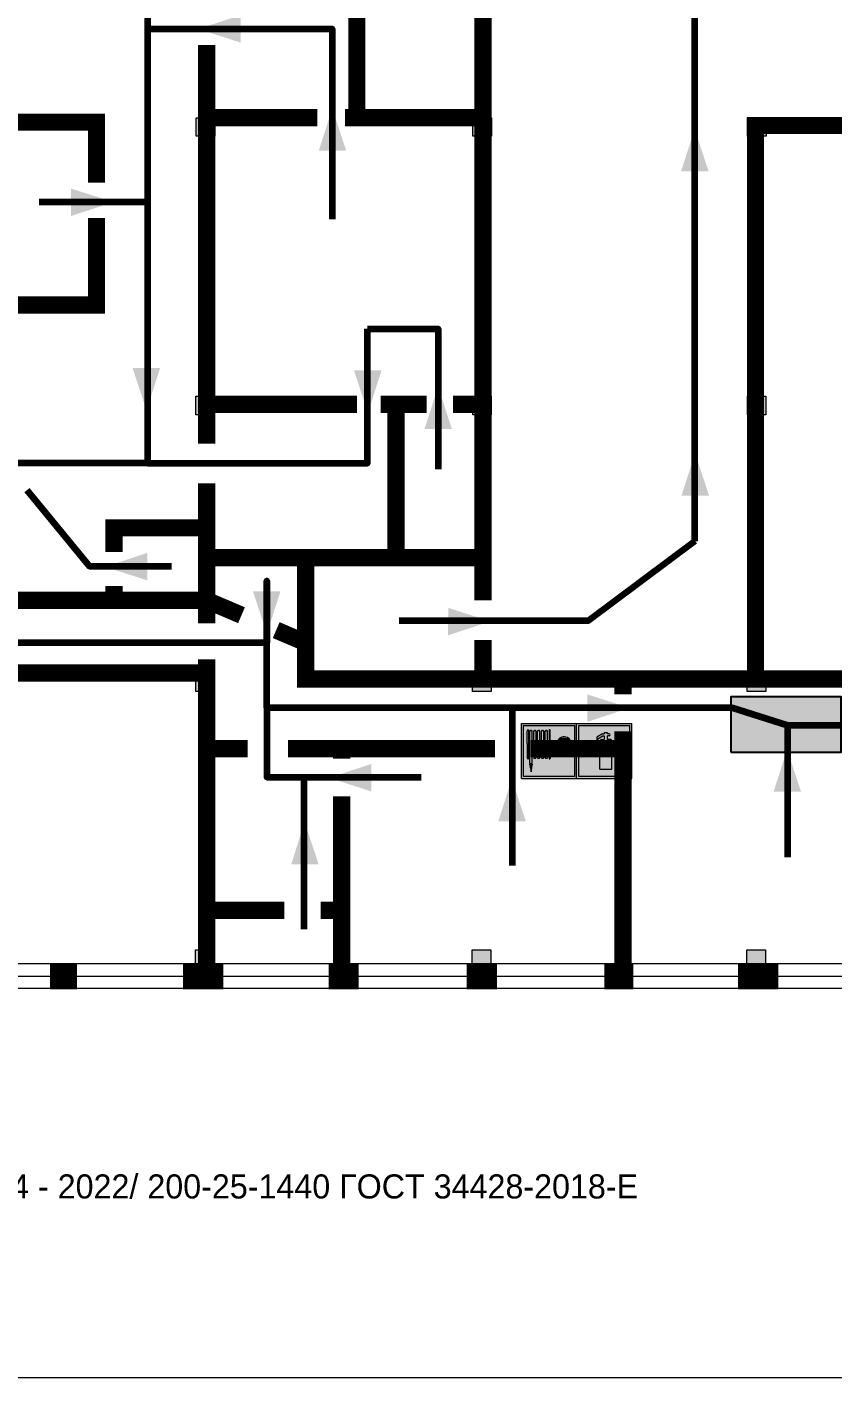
# Model space of a CAD drawing. Header units: millimetres. Extents: x 13810 to 67229, y 12374 to 21950.
# Drawn here: x 24942 to 25035.6, y 13754.6 to 13911.4 of the extents above; entities that cross this region are included whole.
import ezdxf

# ---------------------------------------------------------------- set-up
doc = ezdxf.new("R2010")
doc.units = ezdxf.units.MM
doc.layers.add('План_Штампы', color=7, linetype='Continuous')
doc.styles.add('обычный', font='arial.ttf')

# ---------------------------------------------------------------- blocks, each defined once
blk = doc.blocks.new('A$C32E8229D')
at = {"true_color": 0xffffff}
blk.add_hatch(color=7, dxfattribs=at).paths.add_polyline_path([(0, 0), (0, -8), (16, -8), (16, 0)])
h = blk.add_hatch(color=126)
h.paths.add_polyline_path([(0.2, -0.2), (15.8, -0.2), (15.8, -7.8), (0.2, -7.8)])
h.paths.add_polyline_path([(13.49, -2.05), (12.08, -2.05), (11.37, -2.63, 0.162397), (11.29, -2.84), (11.29, -3.63), (10.35, -3.63), (10.35, -4.05), (11.68, -4.05), (11.68, -3.48), (12.26, -4.28), (11.29, -5.1), (11.29, -6.78), (11.85, -6.78), (11.85, -5.44), (12.8, -4.64), (12.8, -5.94), (14.46, -5.94), (14.46, -5.39), (13.45, -5.39), (13.45, -3.97), (12.46, -2.59), (13.15, -2.59), (13.69, -3.34), (14.18, -3)], flags=16)
h.paths.add_polyline_path([(10.74, -1.82, 1), (11.8, -1.82, 1)], flags=16)
h.paths.add_polyline_path([(9.39, -3.59), (5.99, -3.59), (6.56, -3.03), (5.91, -3.03), (5.1, -3.83), (5.91, -4.64), (6.56, -4.64), (5.99, -4.09), (9.39, -4.09)], flags=16)
h.paths.add_polyline_path([(4.29, -1.08), (1.72, -1.08), (1.72, -6.6), (4.29, -6.6)], flags=16)
at = {"color": 126}
blk.add_lwpolyline([(16, -8), (0, -8), (0, 0), (16, 0)], close=True, dxfattribs=at)
blk = doc.blocks.new('A$C37112FD5')
at = {"true_color": 0xf5f5ff}
h = blk.add_hatch(color=7, dxfattribs=at)
h.dxf.hatch_style = 1
h.paths.add_polyline_path([(12.8, -7.4), (0, -7.4), (0, -20.2), (12.8, -20.2)])
h.paths.add_polyline_path([(12.29, -7.91), (12.29, -19.69), (0.51, -19.69), (0.51, -7.91)], flags=16)
h.paths.add_polyline_path([(4.98, -9.04, -0.42597), (5.17, -9.22), (5.17, -12.25), (5.17, -15.29, -0.432244), (4.98, -15.47), (4.83, -15.47, -0.42597), (4.64, -15.29), (4.64, -12.25), (4.64, -9.22, -0.432244), (4.83, -9.04)], flags=0)
h.paths.add_polyline_path([(4.28, -9.22), (4.28, -12.25), (4.28, -15.29, -0.432244), (4.09, -15.47), (3.94, -15.47, -0.42597), (3.75, -15.29), (3.75, -12.25), (3.75, -9.22, -0.432244), (3.94, -9.04), (4.09, -9.04, -0.42597)], flags=0)
h.paths.add_polyline_path([(5.72, -9.04), (5.87, -9.04, -0.42597), (6.06, -9.22), (6.06, -12.25), (6.06, -15.29, -0.432244), (5.87, -15.47), (5.72, -15.47, -0.42597), (5.53, -15.29), (5.53, -12.25), (5.53, -9.22, -0.432244)], flags=0)
h.paths.add_polyline_path([(6.42, -8.9), (6.5, -8.9, -0.42597), (6.69, -9.08), (6.69, -12.03), (8.21, -12.03, -15.824349), (8.21, -12.47), (6.69, -12.47), (6.69, -15.42, -0.432244), (6.5, -15.6), (6.42, -15.6)], flags=0)
h.paths.add_polyline_path([(3.39, -9.22), (3.39, -12.25), (3.39, -15.29, -0.432244), (3.2, -15.47), (3.05, -15.47, -0.42597), (2.85, -15.29), (2.85, -12.25), (2.85, -9.22, -0.432244), (3.05, -9.04), (3.2, -9.04, -0.42597)], flags=0)
h.paths.add_polyline_path([(2.5, -9.22), (2.5, -16.71), (1.96, -16.71), (1.96, -9.22, -0.432244), (2.15, -9.04), (2.31, -9.04, -0.42597)], flags=0)
h.paths.add_polyline_path([(1.61, -8.9), (1.61, -15.6), (1.57, -15.6, -0.42597), (1.37, -15.42), (1.37, -12.03), (1.37, -9.09, -0.432244), (1.57, -8.9)], flags=0)
h.paths.add_polyline_path([(9.76, -10.81), (9.76, -12.03), (8.49, -12.03, -0.336371)], flags=0)
h.paths.add_polyline_path([(8.49, -12.47), (9.76, -12.47), (9.76, -13.7, -0.336371)], flags=0)
h.paths.add_polyline_path([(10.11, -10.81, -0.336371), (11.38, -12.03), (10.11, -12.03)], flags=0)
h.paths.add_polyline_path([(10.11, -12.47), (11.38, -12.47, -0.336371), (10.11, -13.7)], flags=0)
h.paths.add_polyline_path([(2.5, -16.84), (2.5, -17.05), (1.97, -17.05), (1.97, -16.84)], flags=0)
h.paths.add_polyline_path([(2.5, -17.24, -0.033778), (2.24, -18.6, -0.033778), (1.97, -17.24)], flags=0)
h = blk.add_hatch(color=242)
h.dxf.hatch_style = 1
h.paths.add_polyline_path([(12.29, -7.91), (0.51, -7.91), (0.51, -19.69), (12.29, -19.69)])
h.paths.add_polyline_path([(6.42, -15.6), (6.42, -8.9), (6.5, -8.9, -0.42597), (6.69, -9.08), (6.69, -12.03), (8.21, -12.03, -15.824349), (8.21, -12.47), (6.69, -12.47), (6.69, -15.42, -0.432244), (6.5, -15.6)], flags=16)
h.paths.add_polyline_path([(5.87, -15.47), (5.72, -15.47, -0.42597), (5.53, -15.29), (5.53, -12.25), (5.53, -9.22, -0.432244), (5.72, -9.04), (5.87, -9.04, -0.42597), (6.06, -9.22), (6.06, -12.25), (6.06, -15.29, -0.432244)], flags=16)
h.paths.add_polyline_path([(4.98, -15.47), (4.83, -15.47, -0.42597), (4.64, -15.29), (4.64, -12.25), (4.64, -9.22, -0.432244), (4.83, -9.04), (4.98, -9.04, -0.42597), (5.17, -9.22), (5.17, -12.25), (5.17, -15.29, -0.432244)], flags=16)
h.paths.add_polyline_path([(4.09, -15.47), (3.94, -15.47, -0.42597), (3.75, -15.29), (3.75, -12.25), (3.75, -9.22, -0.432244), (3.94, -9.04), (4.09, -9.04, -0.42597), (4.28, -9.22), (4.28, -12.25), (4.28, -15.29, -0.432244)], flags=16)
h.paths.add_polyline_path([(3.2, -15.47), (3.05, -15.47, -0.42597), (2.85, -15.29), (2.85, -12.25), (2.85, -9.22, -0.432244), (3.05, -9.04), (3.2, -9.04, -0.42597), (3.39, -9.22), (3.39, -12.25), (3.39, -15.29, -0.432244)], flags=16)
h.paths.add_polyline_path([(2.5, -17.05), (1.97, -17.05), (1.97, -16.84), (2.5, -16.84)], flags=16)
h.paths.add_polyline_path([(2.5, -17.24, -0.033778), (2.24, -18.6, -0.033778), (1.97, -17.24)], flags=16)
h.paths.add_polyline_path([(2.5, -16.71), (1.96, -16.71), (1.96, -9.22, -0.432244), (2.15, -9.04), (2.31, -9.04, -0.42597), (2.5, -9.22)], flags=16)
h.paths.add_polyline_path([(1.61, -15.6), (1.57, -15.6, -0.42597), (1.37, -15.42), (1.37, -12.03), (1.37, -9.09, -0.432244), (1.57, -8.9), (1.61, -8.9)], flags=16)
h.paths.add_polyline_path([(8.49, -12.47), (9.76, -12.47), (9.76, -13.7, -0.336371)], flags=0)
h.paths.add_polyline_path([(10.11, -13.7), (10.11, -12.47), (11.38, -12.47, -0.336371)], flags=0)
h.paths.add_polyline_path([(8.49, -12.03, -0.336371), (9.76, -10.81), (9.76, -12.03)], flags=0)
h.paths.add_polyline_path([(10.11, -12.03), (10.11, -10.81, -0.336371), (11.38, -12.03)], flags=0)
h = blk.add_hatch(color=7, dxfattribs=at)
h.dxf.hatch_style = 1
h.paths.add_polyline_path([(1.61, -8.9), (1.57, -8.9, 0.432244), (1.37, -9.09), (1.37, -12.03), (1.37, -15.42, 0.42597), (1.57, -15.6), (1.61, -15.6)])
h.paths.add_polyline_path([(2.5, -9.22, 0.42597), (2.31, -9.04), (2.15, -9.04, 0.432244), (1.96, -9.22), (1.96, -16.71), (2.5, -16.71)])
h.paths.add_polyline_path([(2.5, -16.84), (1.97, -16.84), (1.97, -17.05), (2.5, -17.05)])
h.paths.add_polyline_path([(2.5, -17.24), (1.97, -17.24, 0.033778), (2.24, -18.6, 0.033778)])
h.paths.add_polyline_path([(3.39, -12.25), (3.39, -9.22, 0.42597), (3.2, -9.04), (3.05, -9.04, 0.432244), (2.85, -9.22), (2.85, -12.25), (2.85, -15.29, 0.42597), (3.05, -15.47), (3.2, -15.47, 0.432244), (3.39, -15.29)])
h.paths.add_polyline_path([(4.28, -12.25), (4.28, -9.22, 0.42597), (4.09, -9.04), (3.94, -9.04, 0.432244), (3.75, -9.22), (3.75, -12.25), (3.75, -15.29, 0.42597), (3.94, -15.47), (4.09, -15.47, 0.432244), (4.28, -15.29)])
h.paths.add_polyline_path([(5.17, -12.25), (5.17, -9.22, 0.42597), (4.98, -9.04), (4.83, -9.04, 0.432244), (4.64, -9.22), (4.64, -12.25), (4.64, -15.29, 0.42597), (4.83, -15.47), (4.98, -15.47, 0.432244), (5.17, -15.29)])
h.paths.add_polyline_path([(6.06, -12.25), (6.06, -9.22, 0.42597), (5.87, -9.04), (5.72, -9.04, 0.432244), (5.53, -9.22), (5.53, -12.25), (5.53, -15.29, 0.42597), (5.72, -15.47), (5.87, -15.47, 0.432244), (6.06, -15.29)])
h.paths.add_polyline_path([(6.69, -12.47), (8.21, -12.47, 15.824349), (8.21, -12.03), (6.69, -12.03), (6.69, -9.08, 0.42597), (6.5, -8.9), (6.42, -8.9), (6.42, -15.6), (6.5, -15.6, 0.432244), (6.69, -15.42)])
h.paths.add_polyline_path([(8.49, -12.47), (9.76, -12.47), (9.76, -13.7, -0.336371)], flags=16)
h.paths.add_polyline_path([(8.49, -12.03, -0.336371), (9.76, -10.81), (9.76, -12.03)], flags=16)
h.paths.add_polyline_path([(10.11, -12.47), (11.38, -12.47, -0.336371), (10.11, -13.7)], flags=16)
h.paths.add_polyline_path([(10.11, -12.03), (10.11, -10.81, -0.336371), (11.38, -12.03)], flags=16)
h = blk.add_hatch(color=242)
h.dxf.hatch_style = 1
h.paths.add_polyline_path([(9.76, -10.81, 0.336371), (8.49, -12.03), (9.76, -12.03)])
h.paths.add_polyline_path([(10.11, -10.81), (10.11, -12.03), (11.38, -12.03, 0.336371)])
h.paths.add_polyline_path([(11.38, -12.47), (10.11, -12.47), (10.11, -13.7, 0.336371)])
h.paths.add_polyline_path([(9.76, -12.47), (8.49, -12.47, 0.336371), (9.76, -13.7)])
at = {"color": 242, "lineweight": 5}
for p, q in [((0, -20.2), (0, -7.4)), ((0, -7.4), (12.8, -7.4)), ((1.37, -12.03), (1.37, -9.08)), ((1.57, -8.9), (1.61, -8.9)), ((1.61, -8.9), (1.61, -15.6)), ((1.96, -16.71), (1.96, -9.22)), ((2.15, -9.04), (2.31, -9.04)), ((2.5, -16.71), (2.5, -9.22)), ((2.85, -12.25), (2.85, -9.22)), ((3.05, -9.04), (3.2, -9.04)), ((3.39, -12.25), (3.39, -9.22)), ((3.75, -12.25), (3.75, -9.22)), ((3.94, -9.04), (4.09, -9.04)), ((4.28, -12.25), (4.28, -9.22)), ((4.64, -12.25), (4.64, -9.22)), ((4.83, -9.04), (4.98, -9.04)), ((5.17, -12.25), (5.17, -9.22)), ((5.53, -12.25), (5.53, -9.22)), ((5.72, -9.04), (5.87, -9.04)), ((6.06, -12.25), (6.06, -9.22)), ((6.42, -8.9), (6.42, -15.6)), ((6.5, -8.9), (6.42, -8.9)), ((6.69, -12.03), (6.69, -9.08)), ((12.8, -20.2), (12.8, -7.4)), ((1.37, -12.03), (1.37, -15.42)), ((2.85, -12.25), (2.85, -15.29)), ((3.39, -12.25), (3.39, -15.29)), ((3.75, -12.25), (3.75, -15.29)), ((4.28, -12.25), (4.28, -15.29)), ((4.64, -12.25), (4.64, -15.29)), ((5.17, -12.25), (5.17, -15.29)), ((5.53, -12.25), (5.53, -15.29)), ((6.06, -12.25), (6.06, -15.29)), ((8.21, -12.03), (6.69, -12.03)), ((8.21, -12.47), (6.69, -12.47)), ((6.69, -12.47), (6.69, -15.42)), ((9.76, -12.03), (8.49, -12.03)), ((9.76, -12.47), (8.49, -12.47)), ((9.76, -10.81), (9.76, -12.03)), ((9.76, -12.47), (9.76, -13.7)), ((10.11, -10.81), (10.11, -12.03)), ((11.38, -12.03), (10.11, -12.03)), ((11.38, -12.47), (10.11, -12.47)), ((10.11, -12.47), (10.11, -13.7)), ((1.57, -15.6), (1.61, -15.6)), ((3.05, -15.47), (3.2, -15.47)), ((3.94, -15.47), (4.09, -15.47)), ((4.83, -15.47), (4.98, -15.47)), ((5.72, -15.47), (5.87, -15.47)), ((6.42, -15.6), (6.5, -15.6)), ((1.96, -16.71), (2.5, -16.71)), ((1.97, -16.84), (2.5, -16.84)), ((1.97, -17.05), (1.97, -16.84)), ((2.5, -17.05), (1.97, -17.05)), ((1.97, -17.24), (2.5, -17.24)), ((2.5, -16.84), (2.5, -17.05)), ((0, -20.2), (12.8, -20.2))]:
    blk.add_line(p, q, dxfattribs=at)
blk.add_lwpolyline([(0.51, -7.91), (12.29, -7.91), (12.29, -19.69), (0.51, -19.69)], close=True, dxfattribs=at)
for centre, radius, start, end in [((1.56, -9.09), 0.182, 87.1027, 180.6071), ((2.15, -9.22), 0.182, 87.1027, 180.6071), ((2.32, -9.22), 0.182, 359.3929, 92.8973), ((3.04, -9.22), 0.182, 87.1027, 180.6071), ((3.21, -9.22), 0.182, 359.3929, 92.8973), ((3.93, -9.22), 0.182, 87.1027, 180.6071), ((4.1, -9.22), 0.182, 359.3929, 92.8973), ((4.82, -9.22), 0.182, 87.1027, 180.6071), ((4.99, -9.22), 0.182, 359.3929, 92.8973), ((5.71, -9.22), 0.182, 87.1027, 180.6071), ((5.88, -9.22), 0.182, 359.3929, 92.8973), ((6.51, -9.09), 0.182, 359.3929, 92.8973), ((9.93, -12.25), 1.74, 187.2319, 172.7681), ((9.93, -12.25), 1.46, 96.9927, 171.3585), ((9.93, -12.25), 1.46, 188.6415, 263.0073), ((9.93, -12.25), 1.46, 8.6415, 83.0073), ((9.93, -12.25), 1.46, 276.9927, 351.3585), ((1.56, -15.42), 0.182, 179.3929, 272.8973), ((3.04, -15.29), 0.182, 179.3929, 272.8973), ((3.21, -15.29), 0.182, 267.1027, 0.6071), ((3.93, -15.29), 0.182, 179.3929, 272.8973), ((4.1, -15.29), 0.182, 267.1027, 0.6071), ((4.82, -15.29), 0.182, 179.3929, 272.8973), ((4.99, -15.29), 0.182, 267.1027, 0.6071), ((5.71, -15.29), 0.182, 179.3929, 272.8973), ((5.88, -15.29), 0.182, 267.1027, 0.6071), ((6.51, -15.42), 0.182, 267.1027, 0.6071), ((12.17, -15.98), 10.27, 187.041, 194.7793), ((-7.7, -15.98), 10.27, 345.2207, 352.959)]:
    blk.add_arc(centre, radius, start, end, dxfattribs=at)
blk = doc.blocks.new('A$C3AD82952')
at = {"true_color": 0xf5f5ff}
h = blk.add_hatch(color=7, dxfattribs=at)
h.dxf.hatch_style = 1
h.paths.add_polyline_path([(8.21, 8.73, 0.414214), (7.89, 9.05), (7.22, 9.05), (7.22, 9.92), (7.59, 9.92, 1), (7.57, 10.36), (7.22, 10.36), (7.22, 10.6), (6.43, 10.6), (6.43, 10.36), (6.01, 10.36), (4.74, 9.59), (4.74, 8.69), (4.98, 8.73), (4.98, 9.26), (6.12, 9.91), (6.43, 9.91), (6.43, 9.05), (5.76, 9.05, 0.414214), (5.44, 8.73), (5.44, 2.2), (8.21, 2.2)], flags=0)
h.paths.add_polyline_path([(12.8, 12.8), (0, 12.8), (0, 0), (12.8, 0)])
h.paths.add_polyline_path([(0.51, 12.29), (12.29, 12.29), (12.29, 0.51), (0.51, 0.51)], flags=16)
h.paths.add_polyline_path([(4.74, 9.59), (6.01, 10.36), (6.43, 10.36), (6.43, 10.6), (7.22, 10.6), (7.22, 10.36), (7.59, 10.36, -0.94586), (7.59, 9.92), (7.22, 9.92), (7.22, 9.05), (7.89, 9.05, -0.414214), (8.21, 8.73), (8.21, 2.2), (5.44, 2.2), (5.44, 8.73, -0.414214), (5.76, 9.05), (6.43, 9.05), (6.43, 9.91), (6.12, 9.91), (4.98, 9.26), (4.98, 8.73), (4.74, 8.69)], flags=0)
h = blk.add_hatch(color=242)
h.dxf.hatch_style = 1
h.paths.add_polyline_path([(12.29, 12.29), (0.51, 12.29), (0.51, 0.51), (12.29, 0.51)])
h.paths.add_polyline_path([(4.74, 8.69), (4.74, 9.59), (6.01, 10.36), (6.43, 10.36), (6.43, 10.6), (7.22, 10.6), (7.22, 10.36), (7.59, 10.36, -0.94586), (7.59, 9.92), (7.22, 9.92), (7.22, 9.05), (7.89, 9.05, -0.414214), (8.21, 8.73), (8.21, 2.2), (5.44, 2.2), (5.44, 8.73, -0.414214), (5.76, 9.05), (6.43, 9.05), (6.43, 9.91), (6.12, 9.91), (4.98, 9.26), (4.98, 8.73)], flags=16)
h = blk.add_hatch(color=7, dxfattribs=at)
h.dxf.hatch_style = 1
h.paths.add_polyline_path([(8.21, 8.73, 0.414214), (7.89, 9.05), (7.22, 9.05), (7.22, 9.92), (7.59, 9.92, 1), (7.57, 10.36), (7.22, 10.36), (7.22, 10.6), (6.43, 10.6), (6.43, 10.36), (6.01, 10.36), (4.74, 9.59), (4.74, 8.69), (4.98, 8.73), (4.98, 9.26), (6.12, 9.91), (6.43, 9.91), (6.43, 9.05), (5.76, 9.05, 0.414214), (5.44, 8.73), (5.44, 2.2), (8.21, 2.2)])
at = {"color": 242, "lineweight": 5}
for p, q in [((0, 0), (0, 12.8)), ((0, 12.8), (12.8, 12.8)), ((12.8, 0), (12.8, 12.8)), ((6.01, 10.36), (4.74, 9.59)), ((4.74, 9.59), (4.74, 8.69)), ((4.98, 9.26), (6.12, 9.91)), ((6.01, 10.36), (6.43, 10.36)), ((6.12, 9.91), (6.43, 9.91)), ((7.22, 10.6), (6.43, 10.6)), ((6.43, 10.6), (6.43, 10.36)), ((6.43, 9.91), (6.43, 9.05)), ((7.22, 10.36), (7.22, 10.6)), ((7.59, 10.36), (7.22, 10.36)), ((7.22, 9.05), (7.22, 9.92)), ((7.59, 9.92), (7.22, 9.92)), ((4.74, 8.69), (4.98, 8.73)), ((4.98, 8.73), (4.98, 9.26)), ((5.44, 2.2), (5.44, 8.73)), ((5.76, 9.05), (6.43, 9.05)), ((7.89, 9.05), (7.22, 9.05)), ((8.21, 2.2), (8.21, 8.73)), ((0, 0), (12.8, 0)), ((5.44, 2.2), (8.21, 2.2))]:
    blk.add_line(p, q, dxfattribs=at)
blk.add_lwpolyline([(0.51, 12.29), (12.29, 12.29), (12.29, 0.51), (0.51, 0.51)], close=True, dxfattribs=at)
for centre, radius, start, end in [((7.58, 10.14), 0.223, 273.1875, 86.8125), ((5.76, 8.73), 0.32, 90, 180), ((7.89, 8.73), 0.32, 0, 90)]:
    blk.add_arc(centre, radius, start, end, dxfattribs=at)

msp = doc.modelspace()

# ---------------------------------------------------------------- hatches: boundary and pattern name
at = {"lineweight": 0}
h = msp.add_hatch(color=256, dxfattribs=at)
h.dxf.hatch_style = 1
h.paths.add_polyline_path([(24961.66, 13898.68), (24963.82, 13898.68), (24963.82, 13900.84), (24961.66, 13900.84)])
h = msp.add_hatch(color=256, dxfattribs=at)
h.dxf.hatch_style = 1
h.paths.add_polyline_path([(24993.79, 13898.68), (24995.95, 13898.68), (24995.95, 13900.84), (24993.79, 13900.84)])
h = msp.add_hatch(color=256, dxfattribs=at)
h.dxf.hatch_style = 1
h.paths.add_polyline_path([(25025.67, 13898.68), (25027.83, 13898.68), (25027.83, 13900.84), (25025.67, 13900.84)])
h = msp.add_hatch(color=256, dxfattribs=at)
h.dxf.hatch_style = 1
h.paths.add_polyline_path([(24961.63, 13866.36), (24963.79, 13866.36), (24963.79, 13868.52), (24961.63, 13868.52)])
h = msp.add_hatch(color=256, dxfattribs=at)
h.dxf.hatch_style = 1
h.paths.add_polyline_path([(24993.76, 13866.36), (24995.92, 13866.36), (24995.92, 13868.52), (24993.76, 13868.52)])
h = msp.add_hatch(color=256, dxfattribs=at)
h.dxf.hatch_style = 1
h.paths.add_polyline_path([(25025.65, 13866.36), (25027.8, 13866.36), (25027.8, 13868.52), (25025.65, 13868.52)])
h = msp.add_hatch(color=256, dxfattribs=at)
h.dxf.hatch_style = 1
h.paths.add_polyline_path([(24961.62, 13834.25), (24963.78, 13834.25), (24963.78, 13836.4), (24961.62, 13836.4)])
h = msp.add_hatch(color=256, dxfattribs=at)
h.dxf.hatch_style = 1
h.paths.add_polyline_path([(24993.75, 13834.25), (24995.91, 13834.25), (24995.91, 13836.4), (24993.75, 13836.4)])
h = msp.add_hatch(color=256, dxfattribs=at)
h.dxf.hatch_style = 1
h.paths.add_polyline_path([(25025.64, 13834.25), (25027.8, 13834.25), (25027.8, 13836.4), (25025.64, 13836.4)])
h = msp.add_hatch(color=256, dxfattribs=at)
h.dxf.hatch_style = 1
h.paths.add_polyline_path([(24961.58, 13802.14), (24963.74, 13802.14), (24963.74, 13804.29), (24961.58, 13804.29)])
h = msp.add_hatch(color=256, dxfattribs=at)
h.dxf.hatch_style = 1
h.paths.add_polyline_path([(24993.71, 13802.14), (24995.87, 13802.14), (24995.87, 13804.29), (24993.71, 13804.29)])
h = msp.add_hatch(color=256, dxfattribs=at)
h.dxf.hatch_style = 1
h.paths.add_polyline_path([(25025.6, 13802.14), (25027.75, 13802.14), (25027.75, 13804.29), (25025.6, 13804.29)])

# ---------------------------------------------------------------- linework, layer by layer
at = {"color": 126, "lineweight": 0, "true_color": 0x008754}
msp.add_lwpolyline([(24824.83, 14149.6), (25424.83, 14149.6), (25424.83, 13754.6), (24824.83, 13754.6)], close=True, dxfattribs=at)
at = {"color": 126, "lineweight": 100, "true_color": 0x008754}
for points in [[(25007.16, 13927.78), (25004.39, 13927.78), (24956, 13927.78), (24956, 13911.17), (24977.43, 13911.17), (24977.43, 13889.06)], [(25139.68, 13899.58), (25139.68, 13903.34), (25129.84, 13903.34), (25129.84, 13928.07), (25150.31, 13928.07), (25071.12, 13928.07), (25071.12, 13830.32), (25083.66, 13830.32), (25030.33, 13830.32), (25023.85, 13832.37), (24969.85, 13832.37), (24969.85, 13824.32), (24987.77, 13824.32)], [(25019.56, 13851.69), (25019.56, 13851.69), (25019.56, 13915.69), (25041.06, 13915.69), (25041.06, 13884.69)], [(24956, 13911.17), (24956, 13860.75), (24981.54, 13860.75), (24981.54, 13876.34)], [(24956, 13891.05), (24943.43, 13891.05)], [(24981.54, 13876.34), (24989.74, 13876.34), (24989.74, 13860.04)], [(24969.85, 13832.37), (24969.85, 13847.11), (24969.85, 13839.91), (24878.01, 13839.91), (24878.01, 13873.94), (24870.85, 13873.94)], [(24956, 13860.75), (24878.01, 13860.75)], [(24958.8, 13848.76), (24949.33, 13848.76), (24942.05, 13857.61)], [(25019.56, 13851.69), (25007.16, 13842.44), (24985.21, 13842.44)], [(24985.21, 13842.44), (24985.21, 13842.44)], [(24998.33, 13832.37), (24998.33, 13814.06)], [(25030.33, 13830.32), (25030.33, 13815.02)], [(24974.21, 13806.69), (24974.21, 13824.32)]]:
    msp.add_lwpolyline(points, dxfattribs=at)
at = {"lineweight": 0}
for points, const_width in [([(24994.96, 13849.78), (24994.96, 13925.38)], 2), ([(24980.31, 13900.84), (24980.31, 13922.74), (24962.88, 13922.74)], 2), ([(24962.88, 13863), (24962.88, 13909.28)], 2), ([(24950.09, 13889.2), (24950.09, 13879.11), (24938.12, 13879.11), (24938.12, 13900.32), (24950.09, 13900.32), (24950.09, 13893.32)], 2), ([(24962.88, 13900.84), (24975.71, 13900.84)], 2), ([(24978.95, 13900.84), (24994.96, 13900.84)], 2), ([(25026.6, 13836), (25026.6, 13899.94), (25039.06, 13899.94)], 2), ([(24965.23, 13867.57), (24963.04, 13867.57)], 2), ([(24980.33, 13867.57), (24964.28, 13867.57)], 2), ([(24988.4, 13867.57), (24983.09, 13867.57)], 2), ([(24984.87, 13867.57), (24984.87, 13849.78)], 2), ([(24994.96, 13867.57), (24991.47, 13867.57)], 2), ([(24962.88, 13849.78), (24962.88, 13858.41)], 2), ([(24952.11, 13850.44), (24952.11, 13853.25), (24962.88, 13853.25)], 2), ([(24988.51, 13835.7), (24974.37, 13835.7), (24974.37, 13849.78), (24962.88, 13849.78), (24962.88, 13842.15)], 2), ([(24974.37, 13849.78), (24994.96, 13849.78), (24994.96, 13844.82)], 2), ([(24952.11, 13844.83), (24952.11, 13846.51)], 2), ([(24962.88, 13844.83), (24898.64, 13844.83)], 2), ([(24966.92, 13843.11), (24962.88, 13844.83)], 2), ([(24974.37, 13839.92), (24970.95, 13841.38)], 2), ([(24994.96, 13840.25), (24994.96, 13835.9)], 2), ([(24962.88, 13838), (24962.88, 13801.02)], 2), ([(24962.88, 13836.4), (24938.21, 13836.4)], 2), ([(25069.34, 13835.7), (24987.17, 13835.7)], 2), ([(25011.22, 13835.7), (25011.22, 13833.94)], 2), ([(25011.22, 13802), (25011.22, 13829.64)], 2), ([(24962.88, 13827.63), (24967.63, 13827.63)], 2), ([(24996.35, 13827.63), (24972.31, 13827.63)], 2), ([(24978.54, 13827.63), (24978.54, 13826.46)], 2), ([(25011.22, 13827.63), (25000.49, 13827.63)], 2), ([(24978.54, 13822.1), (24978.54, 13801.71), (24978.54, 13808.87), (24976.13, 13808.87)], 2), ([(24962.88, 13808.87), (24971.91, 13808.87)], 2), ([(24947.83, 13801.2), (24944.7, 13801.2)], 3), ([(24964.82, 13801.2), (24960.14, 13801.2)], 3), ([(24980.51, 13801.2), (24977.05, 13801.2)], 3), ([(24996.57, 13801.2), (24993.07, 13801.2)], 3), ([(25012.42, 13801.2), (25009.03, 13801.2)], 3), ([(25029.23, 13801.2), (25024.58, 13801.2)], 3)]:
    msp.add_lwpolyline(points, dxfattribs=dict(at, const_width=const_width))
for points in [[(24963.82, 13898.68), (24961.66, 13898.68), (24961.66, 13900.84), (24963.82, 13900.84)], [(24995.95, 13898.68), (24993.79, 13898.68), (24993.79, 13900.84), (24995.95, 13900.84)], [(25027.83, 13898.68), (25025.67, 13898.68), (25025.67, 13900.84), (25027.83, 13900.84)], [(24963.79, 13866.36), (24961.63, 13866.36), (24961.63, 13868.52), (24963.79, 13868.52)], [(24995.92, 13866.36), (24993.76, 13866.36), (24993.76, 13868.52), (24995.92, 13868.52)], [(25027.8, 13866.36), (25025.65, 13866.36), (25025.65, 13868.52), (25027.8, 13868.52)], [(24963.78, 13834.25), (24961.62, 13834.25), (24961.62, 13836.4), (24963.78, 13836.4)], [(24995.91, 13834.25), (24993.75, 13834.25), (24993.75, 13836.4), (24995.91, 13836.4)], [(25027.8, 13834.25), (25025.64, 13834.25), (25025.64, 13836.4), (25027.8, 13836.4)], [(24963.74, 13802.14), (24961.58, 13802.14), (24961.58, 13804.29), (24963.74, 13804.29)], [(24995.87, 13802.14), (24993.71, 13802.14), (24993.71, 13804.29), (24995.87, 13804.29)], [(25027.75, 13802.14), (25025.6, 13802.14), (25025.6, 13804.29), (25027.75, 13804.29)]]:
    msp.add_lwpolyline(points, close=True, dxfattribs=at)
for points in [[(25057.3, 13802.64), (24866.35, 13802.64)], [(25057.21, 13801.2), (24866.25, 13801.2)], [(25057.25, 13799.79), (24866.29, 13799.79)]]:
    msp.add_lwpolyline(points, dxfattribs=at)
at = {"layer": 'План_Штампы', "color": 126, "true_color": 0x008754}
for points in [[(24966.82, 13912.75), (24966.81, 13909.56), (24961.91, 13911.13)], [(24979.08, 13897), (24975.89, 13897), (24977.46, 13901.9)], [(25021.15, 13894.62), (25017.96, 13894.63), (25019.54, 13899.53)], [(24947.13, 13889.43), (24947.14, 13892.62), (24952.04, 13891.05)], [(24954.28, 13871.78), (24957.47, 13871.78), (24955.89, 13866.88)], [(24979.98, 13871.51), (24983.18, 13871.51), (24981.6, 13866.61)], [(24991.36, 13864.7), (24988.17, 13864.7), (24989.74, 13869.6)], [(25021.2, 13857), (25018.01, 13857), (25019.59, 13861.9)], [(24955.98, 13850.34), (24955.98, 13847.15), (24951.08, 13848.72)], [(24968.25, 13845.88), (24971.44, 13845.88), (24969.86, 13840.98)], [(24990.91, 13840.78), (24990.92, 13843.97), (24995.82, 13842.39)], [(25007.08, 13830.73), (25007.08, 13833.92), (25011.98, 13832.35)], [(25031.89, 13822.62), (25028.7, 13822.63), (25030.27, 13827.52)], [(24982, 13825.85), (24981.99, 13822.66), (24977.1, 13824.24)], [(24999.93, 13819.19), (24996.74, 13819.2), (24998.31, 13824.1)], [(24975.88, 13814.19), (24972.69, 13814.2), (24974.26, 13819.1)]]:
    msp.add_solid(points, dxfattribs=at)

# ---------------------------------------------------------------- block references
for name, p, xscale, yscale, zscale in [('A$C37112FD5', (24999.42, 13834.25), 0.4999987203627825, 0.4999987203627825, 0.4999987203627825), ('A$C3AD82952', (25005.82, 13824.15), 0.5, 0.5, 0.5)]:
    msp.add_blockref(name, p, dxfattribs=dict(xscale=xscale, yscale=yscale, zscale=zscale))
at = {"layer": 'План_Штампы', "color": 126, "true_color": 0x008754, "xscale": -0.8, "yscale": 0.8, "zscale": 0.8}
msp.add_blockref('A$C32E8229D', (25036.54, 13833.63), dxfattribs=at)

# ---------------------------------------------------------------- texts
at = {"lineweight": 0, "insert": (24938.93, 13776.42), "char_height": 2.8, "width": 191.3484, "attachment_point": 5, "style": 'обычный'}
msp.add_mtext('\\pi-8.4,l8.4,t8.4;{\\fProxima Nova Rg|b0|i0|c204|p2;ИЗГОТОВИТЕЛЬ: ИП АНДРЕЕВ А. А.\\fProxima Nova Rg|b0|i0|c0|p2; \\fProxima Nova Rg|b0|i0|c204|p2;ФП-24 - 2022/ 200-25-1440 ГОСТ 34428-2018-Е\\H1.2266x; }', dxfattribs=at)

doc.saveas('drawing.dxf')
